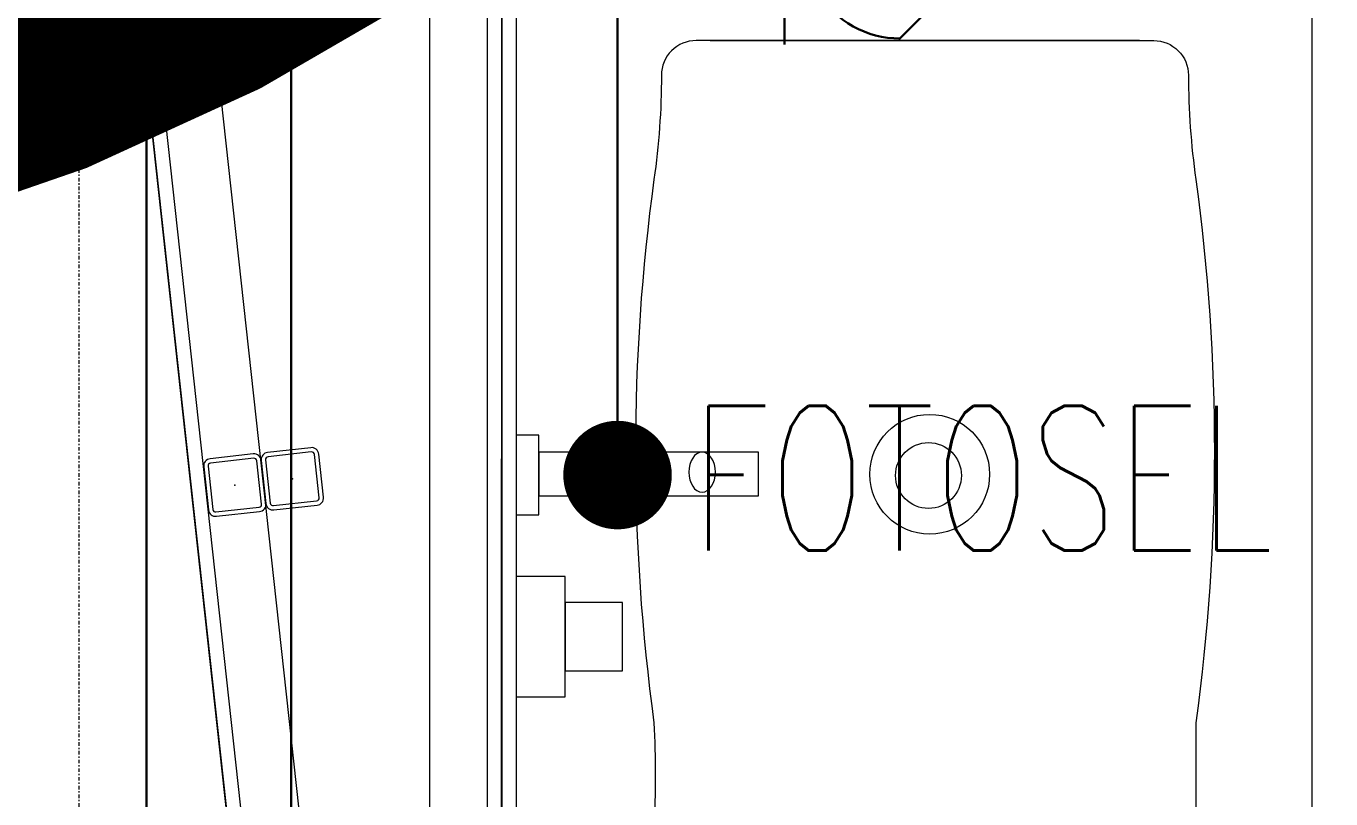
# Model space of a CAD drawing. Extents: x -1439 to 23780, y -1362 to 4476.
# Drawn here: x 9963.8 to 10054, y 2146.7 to 2200.1 of the extents above; entities that cross this region are included whole.
import ezdxf

# ---------------------------------------------------------------- set-up
doc = ezdxf.new("R2010")
doc.units = 0
doc.header["$MEASUREMENT"] = 0
for name, pattern in [('Audi$0$DASHDOT2', [0.5, 0.25, -0.125, 0, -0.125]), ('Audi$0$DOT2', [0.125, 0, -0.125]), ('Audi$0$HIDDEN', [0.375, 0.25, -0.125])]:
    doc.linetypes.add(name, pattern=pattern)
doc.layers.get('0').update_dxf_attribs({"color": 9, "lineweight": 9})
for name, color, linetype, lineweight in [('Audi$0$05V', 8, 'Continuous', 9), ('Audi$0$06D', 8, 'Continuous', 9), ('Audi$0$10', 8, 'Continuous', 9), ('Audi$0$11', 8, 'Continuous', 9), ('Audi$0$20', 8, 'Audi$0$DOT2', 9), ('Audi$0$24', 8, 'Audi$0$DASHDOT2', 9), ('Audi$0$35', 8, 'Continuous', 9), ('E-DATA BAGLATI UCU', 7, 'Continuous', 30), ('E-KABLO', 7, 'Continuous', 30), ('E-KAPAKLI PRİZ', 7, 'Continuous', 30), ('E-YAZI', 7, 'Continuous', 30)]:
    doc.layers.add(name, color=color, linetype=linetype, lineweight=lineweight)
doc.styles.add('E-YAZI', font='txttw.shx')

# ---------------------------------------------------------------- blocks, each defined once
blk = doc.blocks.new('Audi$0$LAVABO BATARYA PLAN')
at = {"layer": 'Audi$0$05V'}
for points in [[(0, 0), (5.5, 0), (5.5, -1.56), (0, -1.56)], [(9.769, 0), (18.068, 0), (18.068, -3.386), (9.769, -3.386)], [(1.175, -1.56), (4.181, -1.56), (4.181, -16.738), (1.175, -16.738)], [(11.552, -3.386), (16.284, -3.386), (16.284, -7.353), (11.552, -7.353)]]:
    blk.add_lwpolyline(points, close=True, dxfattribs=at)
blk = doc.blocks.new('Audi$0$lavabo 120')
at = {"lineweight": 0, "flags": 128}
blk.add_lwpolyline([(55, 0), (0, 0), (0, -120), (55, -120)], close=True, dxfattribs=at)
blk.add_lwpolyline([(55, -120), (55, 0), (0, 0), (0, -120)], close=True)
for points in [[(41.591, -90.135), (10.948, -90.135, -0.414214), (8.55, -87.737, 0.035809), (8.034, -80.536, -0.067889), (8.034, -43.001, 0.002456), (8.034, -35.735, -0.418149), (12.197, -30.246), (41.322, -30.246)], [(11.928, -90.135), (42.571, -90.135, 0.414214), (44.969, -87.737, -0.035809), (45.485, -80.536, 0.067889), (45.485, -43.001, -0.025966), (45.485, -35.735, 0.418149), (41.322, -30.246), (12.197, -30.246)]]:
    blk.add_lwpolyline(points, format="xyb")
for centre, radius in [((26.428, -60.166), 4.136), ((26.512, -60.082), 2.279)]:
    blk.add_circle(centre, radius)
at = {"extrusion": (0, 0, -1)}
blk.add_ellipse((42.156, -60.315), major_axis=(0, 1.381), ratio=0.667081, start_param=3.141593, end_param=9.424778, dxfattribs=at)
at = {"extrusion": (0, 0, -1), "zscale": -1, "rotation": 90}
blk.add_blockref('Audi$0$LAVABO BATARYA PLAN', (-55, -62.863), dxfattribs=at)
blk = doc.blocks.new('Audi$0$A$C74064896')
at = {"layer": 'Audi$0$05V', "rotation": 180}
blk.add_blockref('Audi$0$lavabo 120', (-414.789, -121), dxfattribs=at)
blk = doc.blocks.new('Audi$0$Prf-40x40')
for points in [[(1.5, -2), (-1.5, -2, -0.414214), (-2, -1.5), (-2, 1.5, -0.414214), (-1.5, 2), (1.5, 2, -0.414214), (2, 1.5), (2, -1.5, -0.414214)], [(1.5, -1.7), (-1.5, -1.7, -0.414214), (-1.7, -1.5), (-1.7, 1.5, -0.414214), (-1.5, 1.7), (1.5, 1.7, -0.414214), (1.7, 1.5), (1.7, -1.5, -0.414214)]]:
    blk.add_lwpolyline(points, format="xyb", close=True)
at = {"color": 252}
blk.add_point((0, 0), dxfattribs=at)
blk = doc.blocks.new('100_KAPAKLI PRİZ')
at = {"layer": 'E-KAPAKLI PRİZ', "color": 4}
for p, q in [((1.216, 3.6), (0.379, 4.438)), ((0, 2.4), (0, 0)), ((-1.223, 2.136), (1.279, 2.136))]:
    blk.add_line(p, q, dxfattribs=at)
blk.add_arc((0, 3.6), 1.2, 180.7551, 0.7551, dxfattribs=at)

msp = doc.modelspace()

# ---------------------------------------------------------------- linework, layer by layer
at = {"color": 6}
msp.add_lwpolyline([(9843.909, 3047.999, 0, 20, -0.520567), (9983.416, 2902.79, 0, 20, -0.520567), (9983.416, 2902.79, 0, 20, -0.520567), (10058.983, 2711.114, 0, 20, -0.520567), (10058.983, 2711.114, 0, 20, -0.520567), (10079.328, 2510.725, 0, 20, -0.520567), (10079.328, 2510.725, 0, 20, -0.520567), (10053.17, 2310.336, 0, 20, -0.520567), (10053.17, 2310.336, 0, 20, -0.520567), (9867.16, 2199.977, 0, 20, -0.520567), (9867.16, 2199.977, 0, 20, -0.520567), (9666.618, 2194.169, 0, 20, -0.520567), (9666.618, 2194.169, 0, 20, -0.520567), (9358.538, 2217.402, 0, 20, -0.520567), (9358.538, 2217.402, 0, 20, -0.520567), (9198.686, 2345.187, 0, 20, -0.520567), (9198.686, 2345.187, 0, 20, -0.520567), (9187.06, 2548.48, 0, 20, -0.520567), (9187.06, 2548.48, 0, 20, -0.520567), (9169.622, 2754.677, 0, 20, -0.520567), (9169.622, 2754.677, 0, 20, -0.520567), (9236.469, 2966.682, 0, 20, -0.520567), (9437.011, 3024.766, 0, 20, -0.520567)], format="xyseb", dxfattribs=at)
at = {"layer": 'Audi$0$06D'}
for points in [[(9997.47, 2011.181), (9973.508, 2230.127)], [(9991.712, 2228), (9991.712, 2110.386)]]:
    msp.add_lwpolyline(points, dxfattribs=at)
at = {"layer": 'Audi$0$11'}
for points in [[(9992.5, 2010.637), (9967.397, 2240), (10052.5, 2240)], [(9993.494, 2010.746), (9968.513, 2239), (10051.5, 2239), (10051.5, 2231), (9995.712, 2231)], [(9995.712, 2231), (9995.712, 2110.246)], [(9996.712, 2230), (9996.712, 2110)]]:
    msp.add_lwpolyline(points, dxfattribs=at)
at = {"layer": 'Audi$0$20', "linetype": 'Audi$0$HIDDEN', "lineweight": 0}
msp.add_lwpolyline([(7497.5, 1433.225, -0.101512), (9968.66, 2228.466, -0.101512)], format="xyb", dxfattribs=at)
at = {"layer": 'Audi$0$24'}
msp.add_lwpolyline([(9967.5, 195), (9967.5, 4035)], dxfattribs=at)
at = {"layer": 'Audi$0$35'}
msp.add_lwpolyline([(7909.5, 2803), (8525.5, 2803), (8525.5, 2363), (10472.5, 2363), (10472.5, 2240), (9967.397, 2240), (10004.839, 1897.894, 0.099521), (7703.07, 1167.165)], format="xyb", dxfattribs=at)
msp.add_lwpolyline([(10217.5, 2230), (10217.5, 2033.153, 0.008456), (10007.23, 2014.243), (9996.682, 2110.545), (9996.712, 2230), (10052.5, 2230), (10052.5, 2240), (10142.5, 2240), (10142.5, 2230)], format="xyb", close=True, dxfattribs=at)
at = {"layer": 'E-DATA BAGLATI UCU', "color": 4, "const_width": 3.75}
msp.add_lwpolyline([(10002.836, 2169.113, 1), (10006.586, 2169.113, 1)], format="xyb", close=True, dxfattribs=at)
at = {"layer": 'E-KABLO', "color": 6}
for p, q in [((9982.157, 2326.47), (9982.157, 2013.09)), ((10004.711, 2169.113), (10004.711, 2221.971))]:
    msp.add_line(p, q, dxfattribs=at)
at = {"layer": 'E-KABLO', "color": 4}
msp.add_line((9972.157, 2316.47), (9972.157, 2013.491), dxfattribs=at)

# ---------------------------------------------------------------- block references
msp.add_blockref('Audi$0$A$C74064896', (10467.5, 2230))
at = {"layer": 'Audi$0$10', "xscale": -1, "rotation": 96.25982961374353}
for p in [(9978.265, 2168.417), (9982.241, 2168.854)]:
    msp.add_blockref('Audi$0$Prf-40x40', p, dxfattribs=at)
at = {"layer": 'E-KAPAKLI PRİZ', "xscale": 5.399999999999998, "yscale": 5.399999999999998, "zscale": 5.399999999999998, "rotation": 270}
msp.add_blockref('100_KAPAKLI PRİZ', (10004.711, 2205.765), dxfattribs=at)

# ---------------------------------------------------------------- texts
at = {"layer": 'E-YAZI', "color": 3, "style": 'E-YAZI', "width": 0.7}
msp.add_text('FOTOSEL', height=10, dxfattribs=at).set_placement((10009.806, 2163.898))

doc.saveas('drawing.dxf')
